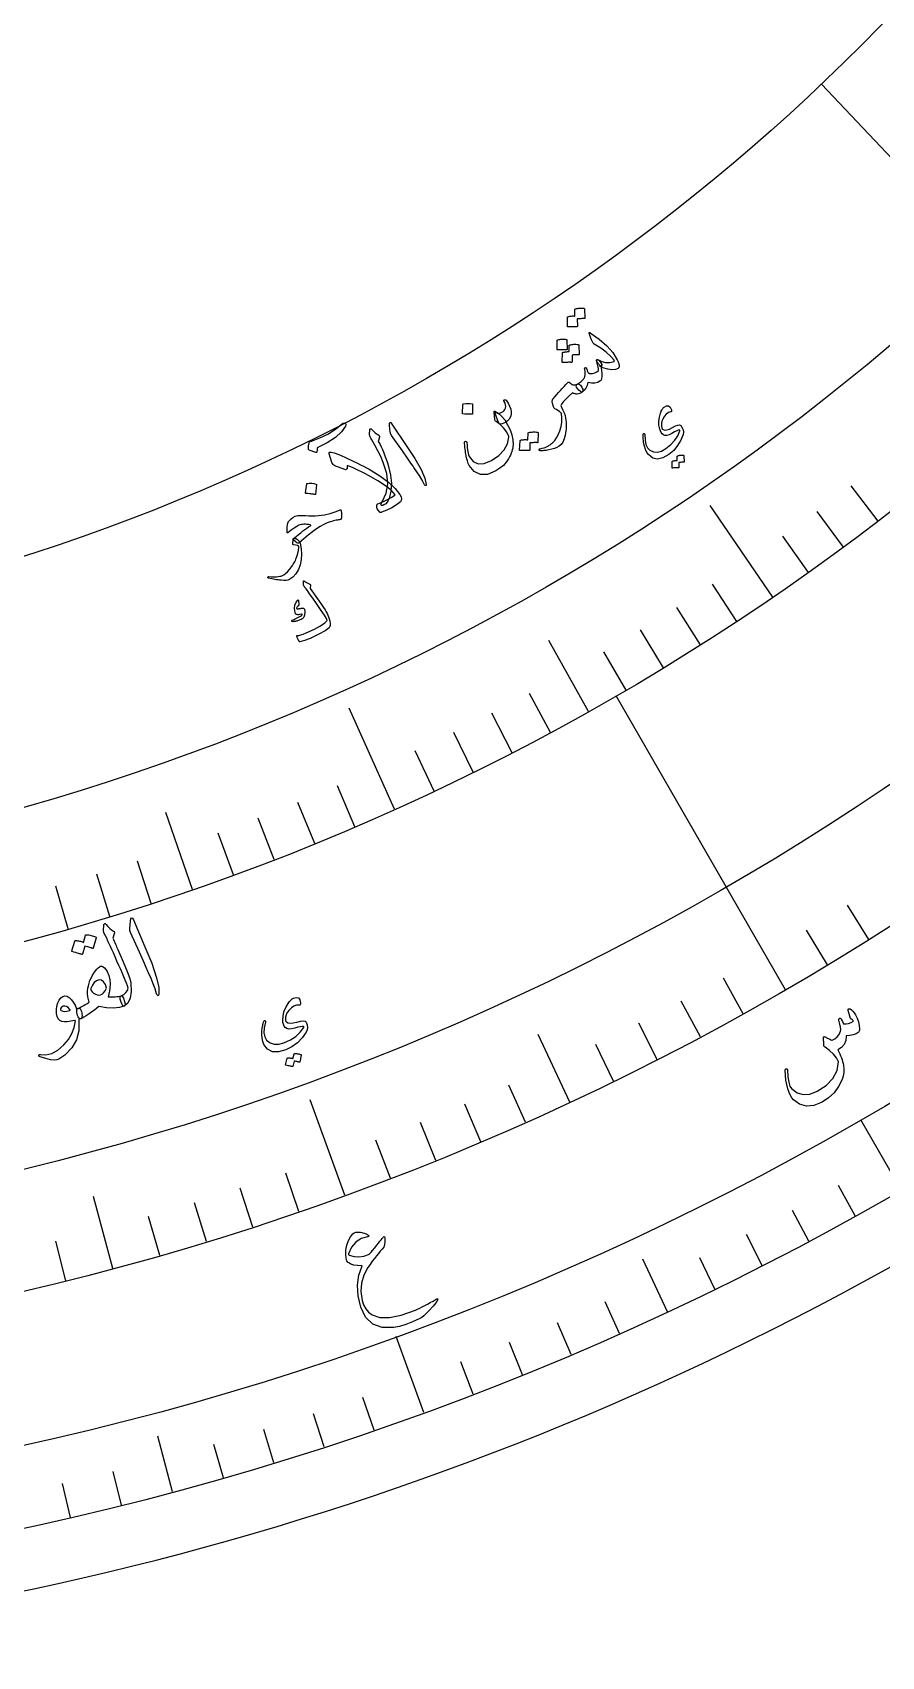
# Model space of a CAD drawing. Header units: millimetres. Extents: x -93 to 93, y -93 to 102.
# Drawn here: x 19.25 to 44.74, y -92.5 to -43.78 of the extents above; entities that cross this region are included whole.
import ezdxf

# ---------------------------------------------------------------- set-up
doc = ezdxf.new("R2010")
doc.units = ezdxf.units.MM
for name, color, linetype in [('CUT_OUTER', 1, 'Continuous'), ('ENGRAVE', 7, 'Continuous'), ('ENGRAVE_FINE', 8, 'Continuous'), ('TEXT', 5, 'Continuous')]:
    doc.layers.add(name, color=color, linetype=linetype)

msp = doc.modelspace()

# ---------------------------------------------------------------- linework, layer by layer
at = {"layer": 'CUT_OUTER'}
msp.add_arc((0.0002, -0.0002), 92.4998, 179.916824, 0.000097, dxfattribs=at)
at = {"layer": 'ENGRAVE'}
for points in [[(50.5664, -53.393), (42.9337, -45.3336)], [(41.4764, -60.7246), (39.5982, -57.9748)], [(35.9453, -64.1537), (34.7517, -62.0233)], [(41.8563, -72.4972), (36.7688, -63.6853)], [(30.1245, -67.0841), (28.7604, -64.0464)], [(24.0598, -69.4902), (23.2609, -67.1826)], [(35.3784, -75.8693), (34.4324, -73.8405)], [(28.6314, -78.664), (27.5873, -75.7956)], [(45.325, -78.5052), (44.1109, -76.4024)], [(21.6664, -80.8601), (21.087, -78.6978)], [(38.3103, -82.1568), (37.5774, -80.5849)], [(31.0041, -85.1831), (30.1737, -82.9014)], [(23.4619, -87.5612), (23.0131, -85.8859)]]:
    msp.add_lwpolyline(points, dxfattribs=at)
for radius in [90.65, 90.65, 88.2219, 83.7125, 83.7125, 80.1513, 73.5375, 73.5375, 69.6525, 62.4375, 62.4375]:
    msp.add_circle((0, 0), radius, dxfattribs=at)
at = {"layer": 'ENGRAVE_FINE'}
for points in [[(44.6378, -58.4399), (43.8293, -57.3814)], [(43.5979, -59.2198), (42.8082, -58.1472)], [(42.544, -59.9814), (41.7734, -58.895)], [(40.3955, -61.4489), (39.6638, -60.3359)], [(39.3016, -62.1542), (38.5897, -61.0284)], [(38.195, -62.8403), (37.5032, -61.7021)], [(37.0762, -63.5069), (36.4046, -62.3565)], [(34.8029, -64.7806), (34.1725, -63.6072)], [(33.6493, -65.3872), (33.0398, -64.2029)], [(32.4847, -65.9735), (31.8963, -64.7785)], [(31.3097, -66.5392), (30.7425, -65.334)], [(28.9295, -67.608), (28.4055, -66.3834)], [(27.7252, -68.1108), (27.223, -66.8771)], [(26.5119, -68.5922), (26.0317, -67.3497)], [(25.29, -69.052), (24.8319, -67.8013)], [(22.8219, -69.9065), (22.4085, -68.6403)], [(21.5765, -70.3009), (21.1857, -69.0275)], [(20.3241, -70.6731), (19.956, -69.393)], [(44.3609, -70.9922), (43.7138, -69.9568)], [(43.1151, -71.7556), (42.4863, -70.709)], [(40.5846, -73.2166), (39.9927, -72.1487)], [(39.3006, -73.9138), (38.7274, -72.8357)], [(38.0047, -74.5884), (37.4504, -73.5005)], [(36.6971, -75.2403), (36.1619, -74.1429)], [(34.0489, -76.4752), (33.5523, -75.3597)], [(32.7091, -77.0578), (32.232, -75.9338)], [(31.3593, -77.6169), (30.9019, -76.4848)], [(29.9999, -78.1524), (29.5623, -77.0124)], [(27.2541, -79.1517), (26.8566, -77.9972)], [(43.948, -79.2843), (43.4435, -78.3741)], [(24.4752, -80.0547), (24.1182, -78.887)], [(25.8686, -79.6153), (25.4913, -78.4541)], [(23.0743, -80.4696), (22.7377, -79.2959)], [(42.5576, -80.0392), (42.0691, -79.1204)], [(41.1542, -80.7697), (40.6818, -79.8425)], [(20.2519, -81.2259), (19.9565, -80.0411)], [(39.7383, -81.4757), (39.2822, -80.5404)], [(36.8707, -82.8129), (36.4474, -81.8622)], [(35.4198, -83.4438), (35.0132, -82.4859)], [(33.9581, -84.0492), (33.5683, -83.0844)], [(32.4861, -84.6291), (32.1131, -83.6576)], [(29.5128, -85.7113), (29.174, -84.7273)], [(28.0124, -86.2133), (27.6908, -85.2236)], [(26.5035, -86.689), (26.1992, -85.6939)], [(24.9865, -87.1384), (24.6997, -86.1381)], [(21.9302, -87.9573), (21.6785, -86.9476)], [(20.3918, -88.3266), (20.1577, -87.3127)]]:
    msp.add_lwpolyline(points, dxfattribs=at)
at = {"layer": 'TEXT'}
for points in [[(35.5349, -52.0903), (35.5358, -52.0849), (35.5389, -52.0799), (35.5442, -52.0754), (35.5515, -52.0713), (35.5829, -52.0639), (35.6141, -52.0579), (35.6452, -52.0535), (35.6762, -52.0505), (35.7074, -52.0491), (35.7389, -52.0493), (35.7709, -52.0511), (35.8033, -52.0545), (35.8109, -52.0571), (35.8165, -52.0616), (35.8201, -52.0679), (35.8218, -52.076), (35.8351, -52.3557), (35.8335, -52.3605), (35.8286, -52.3639), (35.8203, -52.3658), (35.8087, -52.3661), (35.7999, -52.3652), (35.7864, -52.3648), (35.7681, -52.365), (35.7452, -52.3659), (35.7173, -52.3672), (35.6842, -52.3691), (35.6458, -52.3714), (35.6023, -52.3742), (35.6094, -52.5927), (35.6081, -52.6004), (35.6032, -52.6054), (35.5945, -52.6077), (35.5822, -52.6073), (35.5715, -52.607), (35.5549, -52.6069), (35.5324, -52.6069), (35.5041, -52.6072), (35.4695, -52.6078), (35.4284, -52.609), (35.3808, -52.6109), (35.3267, -52.6133), (35.3201, -52.612), (35.3157, -52.6093), (35.3135, -52.6051), (35.3136, -52.5994), (35.3105, -52.3258), (35.3115, -52.3204), (35.3146, -52.3155), (35.3199, -52.311), (35.3273, -52.3069), (35.3533, -52.2996), (35.3794, -52.2939), (35.4057, -52.2897), (35.4321, -52.2871), (35.4585, -52.2858), (35.4848, -52.2858), (35.5111, -52.2871), (35.5373, -52.2895)], [(35.0032, -53.0206), (35.0042, -53.0152), (35.0074, -53.0103), (35.0128, -53.0058), (35.0203, -53.0018), (35.0519, -52.9947), (35.0834, -52.9892), (35.1148, -52.9851), (35.146, -52.9825), (35.1773, -52.9814), (35.209, -52.982), (35.2411, -52.9842), (35.2736, -52.988), (35.283, -52.9909), (35.2895, -52.9952), (35.2933, -53.0009), (35.2943, -53.008), (35.3025, -53.2885), (35.3003, -53.295), (35.2947, -53.2992), (35.2857, -53.301), (35.2732, -53.3003), (35.2625, -53.2999), (35.2458, -53.2997), (35.2232, -53.2995), (35.1948, -53.2996), (35.16, -53.3), (35.1187, -53.3009), (35.0709, -53.3024), (35.0165, -53.3045), (35.0088, -53.3039), (35.0036, -53.3017), (35.001, -53.2978), (35.001, -53.2921)], [(35.9935, -52.79), (36.2644, -52.9795), (36.4906, -53.1779), (36.6718, -53.3858), (36.8075, -53.6035), (36.8157, -53.6191), (36.8235, -53.6358), (36.8307, -53.6535), (36.8375, -53.6722), (36.8437, -53.6916), (36.8493, -53.7111), (36.8544, -53.7308), (36.8588, -53.7507), (36.863, -53.7877), (36.8594, -53.8187), (36.8478, -53.8437), (36.8283, -53.8628), (36.7498, -53.8954), (36.6478, -53.9024), (36.5222, -53.8835), (36.3732, -53.8387), (36.3521, -53.8307), (36.33, -53.8168), (36.3067, -53.7971), (36.2823, -53.7715), (36.2715, -53.7581), (36.261, -53.7448), (36.2507, -53.7315), (36.2407, -53.7183), (36.2312, -53.705), (36.2222, -53.6916), (36.2139, -53.678), (36.2061, -53.6642), (36.1943, -53.6391), (36.1889, -53.6191), (36.1898, -53.6043), (36.197, -53.5947), (36.2035, -53.5927), (36.2124, -53.5938), (36.2239, -53.5978), (36.2379, -53.6049), (36.3437, -53.6555), (36.4577, -53.6802), (36.58, -53.6788), (36.7103, -53.6512), (36.7167, -53.6458), (36.7185, -53.638), (36.7156, -53.6276), (36.7082, -53.6146), (36.6071, -53.4914), (36.474, -53.3696), (36.309, -53.2492), (36.1122, -53.1299), (36.1005, -53.1185), (36.0852, -53.0971), (36.0665, -53.0658), (36.0444, -53.0245), (36.0322, -53.0002), (36.0205, -52.9749), (36.0093, -52.9486), (35.9985, -52.9212), (35.9881, -52.8933), (35.978, -52.8655), (35.9681, -52.8378), (35.9585, -52.8101), (35.9566, -52.8031), (35.957, -52.7969), (35.9598, -52.7914), (35.965, -52.7867), (35.9706, -52.7843), (35.9773, -52.784), (35.9849, -52.7859), (35.9935, -52.79)], [(35.3607, -53.1746), (35.3617, -53.1692), (35.3649, -53.1643), (35.3703, -53.1597), (35.3778, -53.1557), (35.4096, -53.1484), (35.4412, -53.1427), (35.4726, -53.1384), (35.5039, -53.1356), (35.5354, -53.1344), (35.5672, -53.1348), (35.5994, -53.1368), (35.632, -53.1404), (35.6396, -53.143), (35.6452, -53.1475), (35.6488, -53.1539), (35.6503, -53.162), (35.6587, -53.4429), (35.657, -53.4478), (35.652, -53.4511), (35.6437, -53.4529), (35.6319, -53.4532), (35.6241, -53.4533), (35.6119, -53.4534), (35.5954, -53.4536), (35.5744, -53.4539), (35.5492, -53.4544), (35.5198, -53.4554), (35.4863, -53.4567), (35.4486, -53.4584), (35.4546, -53.6649), (35.4525, -53.6715), (35.4468, -53.6757), (35.4377, -53.6775), (35.4252, -53.6768), (35.4144, -53.6764), (35.3977, -53.6762), (35.375, -53.6761), (35.3464, -53.6762), (35.3115, -53.6767), (35.2701, -53.6777), (35.222, -53.6793), (35.1674, -53.6814), (35.1607, -53.6801), (35.1564, -53.6773), (35.1543, -53.6731), (35.1545, -53.6673), (35.1577, -53.3953), (35.1588, -53.3899), (35.162, -53.385), (35.1674, -53.3805), (35.175, -53.3764), (35.1975, -53.3714), (35.2201, -53.3668), (35.243, -53.3629), (35.2659, -53.3596), (35.289, -53.3571), (35.3122, -53.3558), (35.3354, -53.3555), (35.3587, -53.3565)], [(36.2153, -53.5937), (36.2528, -53.6156), (36.286, -53.648), (36.315, -53.6908), (36.3397, -53.7441), (36.3476, -53.7667), (36.3501, -53.7806), (36.3472, -53.7858), (36.339, -53.7824), (36.3265, -53.7748), (36.3187, -53.7734), (36.3156, -53.7783), (36.3172, -53.7895), (36.3361, -53.9126), (36.3457, -54.015), (36.346, -54.0967), (36.337, -54.1577), (36.3307, -54.1805), (36.3214, -54.2011), (36.3092, -54.2194), (36.294, -54.2355), (36.2184, -54.282), (36.1309, -54.3057), (36.0316, -54.3066), (35.9207, -54.2845), (35.8991, -54.3731), (35.8645, -54.4501), (35.817, -54.5154), (35.7564, -54.569), (35.7319, -54.5716), (35.6982, -54.5537), (35.6553, -54.5151), (35.6031, -54.4558), (35.5782, -54.4167), (35.5697, -54.3832), (35.5776, -54.3553), (35.6018, -54.3331), (35.6364, -54.3131), (35.6682, -54.2929), (35.6971, -54.2723), (35.7233, -54.2514), (35.7467, -54.2305), (35.7671, -54.2099), (35.7846, -54.1895), (35.7993, -54.1694), (35.8283, -54.1071), (35.843, -54.039), (35.8436, -53.9653), (35.8299, -53.886), (35.8256, -53.8639), (35.8274, -53.8482), (35.8352, -53.8387), (35.8491, -53.8356), (35.8655, -53.8376), (35.8782, -53.8454), (35.8873, -53.8589), (35.8926, -53.8782), (35.9069, -53.9322), (35.9246, -53.9716), (35.9459, -53.9965), (35.9707, -54.0068), (36.0621, -54.0071), (36.1376, -53.9933), (36.1972, -53.9656), (36.2409, -53.924), (36.2424, -53.92), (36.2435, -53.9138), (36.2441, -53.9056), (36.2443, -53.8953), (36.241, -53.8723), (36.23, -53.8191), (36.2114, -53.7355), (36.185, -53.6217), (36.1844, -53.6167), (36.1854, -53.6111), (36.1878, -53.6049), (36.1918, -53.5982), (36.1965, -53.5943), (36.202, -53.5923), (36.2083, -53.5921), (36.2153, -53.5937)], [(35.7617, -54.5655), (35.719, -54.5909), (35.6783, -54.6098), (35.6395, -54.6222), (35.6026, -54.6283), (35.5851, -54.6294), (35.5675, -54.6287), (35.55, -54.6261), (35.5324, -54.6217), (35.5146, -54.6159), (35.4966, -54.6094), (35.4784, -54.6021), (35.4598, -54.5941), (35.3599, -54.6822), (35.2717, -54.768), (35.1951, -54.8517), (35.1301, -54.9333), (35.1189, -54.9542), (35.1149, -54.9756), (35.1183, -54.9974), (35.129, -55.0196), (35.1763, -55.1085), (35.2135, -55.1933), (35.2404, -55.2739), (35.2571, -55.3503), (35.2654, -55.4131), (35.2708, -55.4762), (35.2733, -55.5398), (35.273, -55.6038), (35.2696, -55.6681), (35.2632, -55.7324), (35.2537, -55.7968), (35.2411, -55.8613), (35.2098, -55.9765), (35.1691, -56.0703), (35.119, -56.1426), (35.0597, -56.1933), (34.9947, -56.2289), (34.9223, -56.2594), (34.8424, -56.2848), (34.7551, -56.3048), (34.711, -56.3122), (34.6701, -56.3181), (34.6327, -56.3227), (34.5987, -56.3258), (34.5679, -56.3277), (34.5405, -56.3289), (34.5162, -56.3291), (34.4952, -56.3286), (34.4811, -56.3258), (34.4703, -56.32), (34.4628, -56.3112), (34.4587, -56.2995), (34.4589, -56.2877), (34.4645, -56.2785), (34.4756, -56.272), (34.492, -56.2681), (34.5569, -56.2542), (34.6136, -56.2385), (34.6621, -56.2207), (34.7024, -56.2012), (34.7227, -56.19), (34.7438, -56.1775), (34.7656, -56.1635), (34.7882, -56.1481), (34.8115, -56.1313), (34.8357, -56.1131), (34.8606, -56.0935), (34.8862, -56.0725), (34.9354, -56.0197), (34.984, -55.9451), (35.0319, -55.8485), (35.0791, -55.7301), (35.1175, -55.6008), (35.1392, -55.4716), (35.1442, -55.3427), (35.1327, -55.2141), (35.1322, -55.2088), (35.1304, -55.2044), (35.1272, -55.2009), (35.1226, -55.1982), (35.0748, -55.1562), (35.027, -55.1216), (34.9793, -55.0944), (34.9316, -55.0746), (34.9099, -55.0559), (34.89, -55.0119), (34.8718, -54.9428), (34.8553, -54.8484), (34.8552, -54.8281), (34.8591, -54.8089), (34.867, -54.7909), (34.8788, -54.774), (34.9346, -54.7076), (34.99, -54.6427), (35.0448, -54.5794), (35.0992, -54.5176), (35.1536, -54.4574), (35.2084, -54.3986), (35.2636, -54.3414), (35.3193, -54.2856), (35.3337, -54.2739), (35.3478, -54.2689), (35.3616, -54.2707), (35.3751, -54.2792), (35.3983, -54.3033), (35.4225, -54.3231), (35.4475, -54.3385), (35.4736, -54.3496), (35.5011, -54.3541), (35.5326, -54.3522), (35.5679, -54.3441), (35.6071, -54.3297), (35.6285, -54.3257), (35.6507, -54.3301), (35.6737, -54.3429), (35.6975, -54.364), (35.72, -54.3905), (35.7393, -54.4191), (35.7552, -54.4498), (35.7679, -54.4827), (35.7751, -54.5124), (35.7764, -54.5361), (35.772, -54.5538), (35.7617, -54.5655)], [(32.1755, -54.9389), (32.1769, -54.9335), (32.1803, -54.9288), (32.1859, -54.9246), (32.1936, -54.921), (32.2579, -54.9119), (32.3219, -54.9093), (32.3857, -54.913), (32.4493, -54.9232), (32.4567, -54.9261), (32.4617, -54.9305), (32.4644, -54.9361), (32.4648, -54.9432), (32.4602, -55.2223), (32.4584, -55.2299), (32.4531, -55.2346), (32.4442, -55.2364), (32.4319, -55.2353), (32.4212, -55.2343), (32.4045, -55.2332), (32.382, -55.2319), (32.3535, -55.2304), (32.3187, -55.229), (32.2774, -55.2278), (32.2294, -55.2267), (32.1749, -55.2259), (32.1672, -55.2249), (32.1622, -55.2224), (32.1598, -55.2184), (32.1601, -55.2127)], [(33.4155, -54.8037), (33.4297, -54.7978), (33.443, -54.7979), (33.4554, -54.8041), (33.467, -54.8163), (33.5294, -54.9062), (33.5762, -54.9938), (33.6073, -55.0789), (33.6228, -55.1617), (33.6208, -55.2404), (33.5995, -55.3134), (33.5591, -55.3805), (33.4994, -55.4418), (33.4533, -55.4776), (33.4055, -55.5048), (33.3562, -55.5233), (33.3053, -55.533), (33.284, -55.5303), (33.2647, -55.5172), (33.2475, -55.4937), (33.2322, -55.46), (33.15, -55.2316), (33.1439, -55.2143), (33.1412, -55.2003), (33.142, -55.1898), (33.1461, -55.1828), (33.1532, -55.179), (33.1626, -55.1784), (33.1744, -55.1809), (33.1885, -55.1866), (33.2224, -55.1972), (33.2588, -55.1991), (33.2977, -55.1921), (33.339, -55.1763), (33.378, -55.1532), (33.4098, -55.1243), (33.4344, -55.0897), (33.4519, -55.0493), (33.4601, -55.003), (33.4559, -54.9552), (33.4392, -54.9057), (33.4101, -54.8547), (33.4025, -54.8384), (33.4009, -54.8245), (33.4052, -54.8129), (33.4155, -54.8037)], [(38.4083, -55.1657), (38.3401, -55.1857), (38.2778, -55.2278), (38.2213, -55.2921), (38.1706, -55.3786), (38.1461, -55.4447), (38.1338, -55.5117), (38.1339, -55.5798), (38.1462, -55.6489), (38.1511, -55.661), (38.1584, -55.6722), (38.1682, -55.6823), (38.1804, -55.6913), (38.233, -55.7093), (38.2981, -55.7055), (38.3754, -55.6799), (38.465, -55.6323), (38.5529, -55.5843), (38.6232, -55.5588), (38.6761, -55.5559), (38.7115, -55.5756), (38.7567, -55.637), (38.7831, -55.7014), (38.7907, -55.7686), (38.7794, -55.8388), (38.7109, -56.0154), (38.6174, -56.1748), (38.4992, -56.3168), (38.3562, -56.4412), (38.1782, -56.5448), (38.0166, -56.58), (37.8718, -56.5469), (37.744, -56.4459), (37.6943, -56.3767), (37.6532, -56.293), (37.6206, -56.1948), (37.5964, -56.0822), (37.5921, -56.0492), (37.5888, -56.0169), (37.5863, -55.9852), (37.5847, -55.9542), (37.5841, -55.9236), (37.5844, -55.8933), (37.5857, -55.8634), (37.588, -55.8337), (37.5908, -55.8202), (37.5959, -55.812), (37.6034, -55.8091), (37.6133, -55.8116), (37.6217, -55.8173), (37.6277, -55.8246), (37.6313, -55.8334), (37.6326, -55.8439), (37.6386, -56.0067), (37.6658, -56.1387), (37.7145, -56.24), (37.7848, -56.3104), (37.8934, -56.3614), (38.0093, -56.3709), (38.1322, -56.3389), (38.2621, -56.2652), (38.4112, -56.1454), (38.5309, -56.0163), (38.621, -55.8782), (38.6816, -55.7312), (38.6841, -55.7206), (38.6824, -55.7129), (38.6766, -55.708), (38.6667, -55.706), (38.6358, -55.7109), (38.589, -55.7294), (38.5263, -55.7613), (38.4478, -55.8066), (38.3657, -55.8495), (38.2958, -55.8717), (38.2384, -55.8734), (38.1933, -55.8546), (38.1559, -55.8218), (38.1246, -55.782), (38.0993, -55.7353), (38.08, -55.6816), (38.0572, -55.5657), (38.0539, -55.4469), (38.0701, -55.3251), (38.1057, -55.2002), (38.1164, -55.1689), (38.128, -55.1403), (38.1405, -55.1142), (38.1537, -55.0908), (38.1676, -55.0698), (38.182, -55.0514), (38.1969, -55.0356), (38.2123, -55.0222), (38.2815, -54.9831), (38.3412, -54.984), (38.3915, -55.0248), (38.4324, -55.1057), (38.4383, -55.131), (38.4363, -55.1494), (38.4262, -55.161), (38.4083, -55.1657)], [(28.5626, -55.5128), (28.5836, -55.4991), (28.604, -55.4941), (28.6238, -55.4978), (28.643, -55.5101), (28.6578, -55.5278), (28.6647, -55.5474), (28.6637, -55.5689), (28.6546, -55.5923), (28.5297, -55.7627), (28.3453, -55.9289), (28.1014, -56.0902), (27.7979, -56.2458), (27.7981, -56.2772), (27.7969, -56.3057), (27.7944, -56.3314), (27.7904, -56.3543), (27.7854, -56.3708), (27.7782, -56.3813), (27.769, -56.3858), (27.7577, -56.3844), (27.5631, -56.3124), (27.5424, -56.2929), (27.5348, -56.2495), (27.5405, -56.1822), (27.5592, -56.091), (27.568, -56.0736), (27.5822, -56.0588), (27.6019, -56.0465), (27.627, -56.0367), (27.882, -55.9451), (28.1231, -55.8271), (28.3501, -55.6829), (28.5626, -55.5128)], [(29.9734, -55.5733), (29.9716, -55.5084), (29.9826, -55.4793), (30.0065, -55.486), (30.0431, -55.5285), (30.471, -56.1697), (30.7332, -56.5635), (30.9213, -56.8896), (31.0349, -57.1484), (31.0735, -57.3399), (31.0716, -57.3583), (31.0673, -57.37), (31.0607, -57.3749), (31.0519, -57.373), (31.0426, -57.3676), (31.0335, -57.3589), (31.0244, -57.3471), (31.0154, -57.3322), (30.9508, -57.2128), (30.8768, -57.0892), (30.7934, -56.9614), (30.7006, -56.8292), (30.6771, -56.7943), (30.6125, -56.7006), (30.5069, -56.548), (30.3604, -56.3364), (30.0318, -55.8692), (30.0162, -55.8434), (30.0043, -55.8182), (29.9963, -55.7936), (29.9922, -55.7696)], [(33.5163, -55.5487), (33.5879, -55.704), (33.6386, -55.8554), (33.6684, -56.003), (33.677, -56.1467), (33.6738, -56.1971), (33.667, -56.2481), (33.6566, -56.2997), (33.6424, -56.3518), (33.6245, -56.4046), (33.6025, -56.4581), (33.5766, -56.5124), (33.5466, -56.5674), (33.4748, -56.6734), (33.3874, -56.7697), (33.2844, -56.8563), (33.1658, -56.933), (32.915, -57.0377), (32.6971, -57.0446), (32.5127, -56.9542), (32.3619, -56.7671), (32.3349, -56.7092), (32.3095, -56.6337), (32.2859, -56.5406), (32.2639, -56.4298), (32.2554, -56.3799), (32.2479, -56.332), (32.2414, -56.2859), (32.236, -56.2418), (32.2316, -56.1993), (32.228, -56.1583), (32.2252, -56.1189), (32.2234, -56.081), (32.224, -56.0712), (32.2272, -56.0626), (32.2329, -56.0552), (32.2412, -56.0491), (32.2481, -56.0463), (32.2553, -56.0455), (32.2629, -56.0468), (32.2707, -56.0502), (32.2773, -56.0546), (32.2826, -56.0614), (32.2867, -56.0708), (32.2895, -56.0828), (32.2972, -56.1616), (32.3053, -56.2331), (32.3137, -56.2975), (32.3225, -56.3547), (32.3321, -56.4046), (32.3429, -56.4473), (32.355, -56.4827), (32.3684, -56.5108), (32.4845, -56.6534), (32.633, -56.7192), (32.8139, -56.7077), (33.0268, -56.6187), (33.2482, -56.4701), (33.4095, -56.3036), (33.5106, -56.1197), (33.5514, -55.9188), (33.5516, -55.9103), (33.5504, -55.9003), (33.5479, -55.8888), (33.544, -55.8758), (33.4824, -55.7583), (33.3992, -55.6484), (33.2945, -55.5459), (33.1683, -55.4507), (33.1539, -55.4407), (33.1427, -55.4277), (33.1348, -55.4119), (33.1302, -55.3932), (33.1076, -55.173), (33.1068, -55.1562), (33.1103, -55.1458), (33.1182, -55.142), (33.1305, -55.1446), (33.2354, -55.2022), (33.3347, -55.2887), (33.4284, -55.4042), (33.5163, -55.5487)], [(29.9587, -57.7644), (29.9338, -57.8238), (29.8997, -57.8751), (29.8565, -57.9184), (29.8042, -57.9535), (29.7714, -57.9681), (29.7458, -57.9746), (29.7277, -57.9729), (29.7169, -57.9631), (29.713, -57.9452), (29.7173, -57.9224), (29.7296, -57.8945), (29.7499, -57.8616), (29.8739, -57.606), (29.9209, -57.324), (29.8911, -57.0158), (29.7851, -56.6816), (29.7084, -56.5045), (29.6246, -56.3315), (29.5339, -56.1626), (29.4362, -55.9978), (29.4078, -55.9501), (29.3879, -55.9108), (29.3762, -55.88), (29.3729, -55.8577), (29.3738, -55.8253), (29.3744, -55.7966), (29.3749, -55.7716), (29.375, -55.7503), (29.3752, -55.7325), (29.3754, -55.7182), (29.3757, -55.7074), (29.3762, -55.7001), (29.3792, -55.6894), (29.3835, -55.6812), (29.389, -55.6754), (29.3959, -55.672), (29.406, -55.6708), (29.4147, -55.6718), (29.4219, -55.6748), (29.4277, -55.68), (29.4867, -55.7425), (29.5382, -55.7908), (29.5822, -55.8249), (29.6187, -55.8447), (29.6457, -55.8584), (29.6624, -55.8765), (29.669, -55.8992), (29.6655, -55.9263), (29.632, -56.0469), (29.6751, -56.1252), (29.7168, -56.208), (29.7572, -56.2953), (29.7962, -56.3871), (29.8341, -56.4835), (29.8711, -56.5845), (29.9073, -56.6902), (29.9425, -56.8006), (30.0044, -57.0586), (30.0278, -57.3052), (30.0126, -57.5405), (29.9587, -57.7644)], [(34.1344, -55.8001), (34.1357, -55.7947), (34.1392, -55.7898), (34.1449, -55.7854), (34.1528, -55.7815), (34.1854, -55.775), (34.2178, -55.7701), (34.25, -55.7666), (34.282, -55.7647), (34.314, -55.7643), (34.3463, -55.7656), (34.3789, -55.7685), (34.4119, -55.773), (34.4195, -55.7759), (34.425, -55.7806), (34.4283, -55.787), (34.4294, -55.7953), (34.4241, -56.0782), (34.4222, -56.083), (34.4169, -56.0863), (34.4083, -56.0879), (34.3964, -56.0878), (34.3874, -56.0865), (34.3736, -56.0857), (34.3549, -56.0853), (34.3314, -56.0854), (34.3027, -56.0859), (34.2686, -56.0866), (34.2291, -56.0876), (34.1843, -56.089), (34.1769, -56.3099), (34.175, -56.3176), (34.1696, -56.3225), (34.1606, -56.3245), (34.1479, -56.3237), (34.137, -56.323), (34.12, -56.3223), (34.097, -56.3216), (34.0679, -56.3209), (34.0324, -56.3204), (33.9902, -56.3203), (33.9413, -56.3205), (33.8856, -56.3211), (33.8789, -56.3196), (33.8746, -56.3167), (33.8727, -56.3124), (33.8732, -56.3066), (33.8884, -56.0304), (33.8898, -56.0249), (33.8933, -56.0201), (33.899, -56.0157), (33.9069, -56.0118), (33.9341, -56.0054), (33.9612, -56.0005), (33.9884, -55.9971), (34.0157, -55.9954), (34.0429, -55.995), (34.0699, -55.9959), (34.0967, -55.998), (34.1234, -56.0013)], [(29.6194, -57.918), (29.7201, -57.877), (29.8104, -57.8379), (29.8901, -57.8008), (29.9594, -57.7657), (30.0185, -57.7328), (30.0675, -57.702), (30.1067, -57.6735), (30.1359, -57.6473), (30.0227, -57.516), (29.8521, -57.3767), (29.6244, -57.2287), (29.3402, -57.0717), (29.2321, -57.0158), (29.132, -56.965), (29.0401, -56.9195), (28.9562, -56.8793), (28.8804, -56.8446), (28.8129, -56.8155), (28.7535, -56.7922), (28.7022, -56.7745), (28.6976, -56.8681), (28.6845, -56.8857), (28.6681, -56.8953), (28.6486, -56.8968), (28.6258, -56.8902), (28.332, -56.7782), (28.3021, -56.7622), (28.2776, -56.7414), (28.2583, -56.7158), (28.2444, -56.6853), (28.1612, -56.4222), (28.1562, -56.4033), (28.1554, -56.3884), (28.1587, -56.3775), (28.1662, -56.3707), (28.2158, -56.3684), (28.3089, -56.393), (28.4455, -56.4441), (28.626, -56.5217), (28.7266, -56.5667), (28.8247, -56.6118), (28.9203, -56.657), (29.0133, -56.7024), (29.1038, -56.7479), (29.1916, -56.7936), (29.2769, -56.8395), (29.3596, -56.8855), (29.6809, -57.0819), (29.9424, -57.2721), (30.1435, -57.457), (30.2836, -57.6371), (30.3182, -57.7077), (30.332, -57.7683), (30.325, -57.8191), (30.2971, -57.86), (30.177, -57.9559), (30.0428, -58.0401), (29.8945, -58.1127), (29.7322, -58.1734), (29.717, -58.1784), (29.7036, -58.1801), (29.6922, -58.1787), (29.6828, -58.1741), (29.6352, -58.1256), (29.6044, -58.0742), (29.5903, -58.0201), (29.5929, -57.9632), (29.5971, -57.9445), (29.6029, -57.9308), (29.6103, -57.9219), (29.6194, -57.918)], [(38.6084, -56.4918), (38.6091, -56.4881), (38.6113, -56.4847), (38.6149, -56.4816), (38.6201, -56.4788), (38.6416, -56.4733), (38.6631, -56.4689), (38.6844, -56.4655), (38.7057, -56.4632), (38.727, -56.4618), (38.7487, -56.4616), (38.7705, -56.4624), (38.7927, -56.4643), (38.7978, -56.466), (38.8016, -56.4689), (38.804, -56.4731), (38.8051, -56.4786), (38.8107, -56.6672), (38.8096, -56.6705), (38.8062, -56.6728), (38.8005, -56.6742), (38.7926, -56.6745), (38.7866, -56.674), (38.7773, -56.6739), (38.7649, -56.6743), (38.7492, -56.6751), (38.7301, -56.6764), (38.7074, -56.6781), (38.6811, -56.6801), (38.6513, -56.6825), (38.6538, -56.8299), (38.6529, -56.8351), (38.6494, -56.8386), (38.6435, -56.8402), (38.6351, -56.8401), (38.6278, -56.8401), (38.6164, -56.8402), (38.6011, -56.8405), (38.5817, -56.8411), (38.558, -56.842), (38.5299, -56.8434), (38.4973, -56.8453), (38.4602, -56.8477), (38.4557, -56.8469), (38.4528, -56.8451), (38.4513, -56.8423), (38.4514, -56.8385), (38.452, -56.6539), (38.4528, -56.6502), (38.455, -56.6469), (38.4586, -56.6437), (38.4637, -56.6409), (38.4816, -56.6356), (38.4996, -56.6314), (38.5176, -56.6282), (38.5357, -56.6261), (38.5538, -56.6249), (38.5719, -56.6245), (38.5898, -56.625), (38.6078, -56.6263)], [(27.4886, -57.3233), (27.4903, -57.3181), (27.4942, -57.3137), (27.5001, -57.31), (27.5081, -57.307), (27.5727, -57.3033), (27.6367, -57.306), (27.6999, -57.315), (27.7624, -57.3305), (27.7695, -57.334), (27.7741, -57.3387), (27.7764, -57.3446), (27.7761, -57.3517), (27.7487, -57.6293), (27.7463, -57.6368), (27.7406, -57.6411), (27.7317, -57.6421), (27.7195, -57.6399), (27.7089, -57.6381), (27.6924, -57.6356), (27.6701, -57.6324), (27.6418, -57.6286), (27.6073, -57.6243), (27.5663, -57.6196), (27.5187, -57.6146), (27.4645, -57.6092), (27.4569, -57.6076), (27.452, -57.6047), (27.45, -57.6005), (27.4508, -57.5949)], [(28.5189, -58.1224), (28.5243, -58.1526), (28.5285, -58.1831), (28.5315, -58.2137), (28.5333, -58.2444), (28.5335, -58.2753), (28.532, -58.3061), (28.5286, -58.337), (28.5236, -58.3678), (28.5206, -58.3777), (28.5146, -58.3852), (28.5056, -58.3903), (28.4937, -58.3928), (28.4674, -58.3967), (28.4377, -58.4018), (28.4047, -58.4081), (28.3683, -58.4155), (28.3287, -58.4245), (28.2861, -58.4354), (28.2405, -58.4481), (28.1919, -58.4626), (28.0983, -58.4955), (27.9983, -58.5417), (27.8918, -58.6012), (27.7787, -58.674), (27.6586, -58.7599), (27.5313, -58.8588), (27.3965, -58.9706), (27.2542, -59.0954), (27.2398, -59.1036), (27.2185, -59.1007), (27.1903, -59.0867), (27.1554, -59.0616), (27.1235, -59.0346), (27.1004, -59.0136), (27.0861, -58.9984), (27.0805, -58.9891), (27.0808, -58.9812), (27.0824, -58.9744), (27.0854, -58.9687), (27.0898, -58.9641), (27.1654, -58.9012), (27.2374, -58.8422), (27.3056, -58.7871), (27.3703, -58.736), (27.4315, -58.6892), (27.4894, -58.647), (27.5441, -58.6096), (27.5955, -58.5768), (27.6054, -58.5691), (27.6078, -58.5624), (27.6029, -58.5565), (27.5905, -58.5515), (27.5401, -58.5426), (27.4922, -58.5367), (27.4468, -58.5337), (27.4038, -58.5336), (27.3632, -58.5365), (27.3246, -58.5425), (27.2882, -58.5516), (27.2538, -58.5638), (27.1843, -58.5981), (27.1061, -58.647), (27.019, -58.7107), (26.9231, -58.789), (26.92, -58.793), (26.9166, -58.7954), (26.9129, -58.7962), (26.9089, -58.7955), (26.9052, -58.7935), (26.9024, -58.7907), (26.9005, -58.787), (26.8995, -58.7825), (26.896, -58.6894), (26.8983, -58.6108), (26.9063, -58.5468), (26.92, -58.4974), (26.9424, -58.4564), (26.9749, -58.4152), (27.0174, -58.3735), (27.07, -58.3314), (27.1372, -58.2961), (27.2233, -58.2747), (27.3284, -58.2672), (27.4527, -58.2735), (27.5449, -58.2805), (27.6402, -58.2828), (27.7386, -58.2805), (27.8401, -58.2735), (28.0223, -58.2485), (28.1888, -58.2127), (28.3394, -58.1663), (28.4741, -58.1094), (28.4917, -58.103), (28.505, -58.103), (28.5141, -58.1095), (28.5189, -58.1224)], [(27.0821, -58.9849), (27.0867, -58.9696), (27.0966, -58.9601), (27.1118, -58.9564), (27.1322, -58.9584), (27.1581, -58.9653), (27.1826, -58.9758), (27.2058, -58.9899), (27.2276, -59.0076), (27.2466, -59.0271), (27.2625, -59.0493), (27.2753, -59.0742), (27.285, -59.1019), (27.3202, -59.2714), (27.3328, -59.4361), (27.3229, -59.596), (27.2902, -59.7511), (27.2361, -59.8939), (27.1616, -60.0169), (27.0669, -60.12), (26.9521, -60.2032), (26.9186, -60.2149), (26.8681, -60.2209), (26.8007, -60.2212), (26.7163, -60.2156), (26.6707, -60.2112), (26.6247, -60.2057), (26.5782, -60.199), (26.5312, -60.1913), (26.4839, -60.1828), (26.4365, -60.1739), (26.389, -60.1646), (26.3413, -60.1549), (26.3316, -60.1517), (26.3251, -60.1458), (26.3218, -60.1372), (26.3216, -60.1259), (26.3245, -60.1151), (26.3301, -60.1077), (26.3386, -60.1037), (26.3499, -60.1033), (26.4143, -60.1073), (26.4746, -60.1092), (26.5307, -60.1091), (26.5827, -60.1069), (26.631, -60.1025), (26.6758, -60.0957), (26.7171, -60.0865), (26.755, -60.075), (26.7994, -60.0507), (26.8496, -60.0113), (26.9057, -59.9568), (26.9675, -59.8871), (26.9995, -59.8483), (27.0295, -59.8098), (27.0573, -59.7715), (27.0831, -59.7335), (27.1066, -59.6956), (27.128, -59.6576), (27.1471, -59.6196), (27.1639, -59.5814), (27.1937, -59.5011), (27.2173, -59.4141), (27.2346, -59.3204), (27.2457, -59.2201), (27.2374, -59.1931), (27.2089, -59.1723), (27.1604, -59.1578), (27.0917, -59.1494), (27.0826, -59.148), (27.0764, -59.1444), (27.0731, -59.1386), (27.0727, -59.1306)], [(27.4191, -60.2412), (27.4388, -60.2568), (27.4586, -60.2711), (27.4783, -60.2841), (27.4981, -60.2958), (27.5179, -60.3062), (27.5379, -60.3152), (27.5582, -60.3228), (27.5787, -60.329), (27.5876, -60.3337), (27.5933, -60.3413), (27.5959, -60.3518), (27.5952, -60.3651), (27.5876, -60.4375), (27.5871, -60.4452), (27.5871, -60.4515), (27.5877, -60.4564), (27.5887, -60.4599), (27.6899, -60.5999), (27.7805, -60.7268), (27.8603, -60.8407), (27.9294, -60.9415), (27.9877, -61.0292), (28.0347, -61.1037), (28.0707, -61.1652), (28.0954, -61.2135), (28.1381, -61.3065), (28.15, -61.3368), (28.1605, -61.3678), (28.1696, -61.3996), (28.1773, -61.4321), (28.1836, -61.4655), (28.1882, -61.4998), (28.1912, -61.535), (28.1926, -61.571), (28.1557, -61.6423), (28.0428, -61.7306), (27.8536, -61.8355), (27.5881, -61.9563), (27.5035, -61.9905), (27.4244, -62.0198), (27.3506, -62.0444), (27.2821, -62.0643), (27.2751, -62.0643), (27.2693, -62.0625), (27.2646, -62.0587), (27.2611, -62.053), (27.2465, -62.0245), (27.2334, -61.9984), (27.2219, -61.9748), (27.2118, -61.9537), (27.2032, -61.9349), (27.1958, -61.918), (27.1898, -61.9031), (27.185, -61.8902), (27.1828, -61.8828), (27.1836, -61.8777), (27.1874, -61.8751), (27.1943, -61.8747), (27.245, -61.8685), (27.3071, -61.853), (27.3805, -61.8281), (27.4653, -61.7938), (27.7144, -61.6823), (27.9037, -61.5827), (28.0333, -61.4956), (28.1033, -61.4213), (28.0767, -61.3635), (28.0169, -61.2638), (27.924, -61.1222), (27.798, -60.9384), (27.6704, -60.7551), (27.5735, -60.6166), (27.5071, -60.5231), (27.471, -60.4745), (27.4607, -60.4614), (27.451, -60.4492), (27.4421, -60.4378), (27.4337, -60.4272), (27.4261, -60.4176), (27.4193, -60.4091), (27.4132, -60.4017), (27.408, -60.3953), (27.3975, -60.381), (27.3902, -60.3661), (27.386, -60.3507), (27.385, -60.3347), (27.3876, -60.2463), (27.3883, -60.2401), (27.39, -60.2355), (27.3927, -60.2324), (27.3963, -60.2308), (27.4019, -60.2313), (27.4076, -60.2332), (27.4133, -60.2365), (27.4191, -60.2412)], [(27.221, -60.8072), (27.2247, -60.8061), (27.2284, -60.8062), (27.2321, -60.8074), (27.2357, -60.8098), (27.2377, -60.8125), (27.2394, -60.8156), (27.2407, -60.8191), (27.2417, -60.8231), (27.2473, -60.9419), (27.247, -60.9543), (27.2455, -60.9645), (27.2426, -60.9723), (27.2384, -60.9779), (27.2178, -60.9953), (27.2015, -61.0132), (27.1898, -61.0317), (27.1826, -61.0508), (27.1831, -61.0589), (27.1899, -61.0647), (27.2031, -61.0683), (27.2227, -61.0696), (27.2349, -61.0685), (27.2474, -61.0671), (27.2601, -61.0653), (27.2731, -61.0631), (27.2864, -61.0604), (27.3003, -61.0572), (27.3146, -61.0535), (27.3294, -61.0493), (27.3864, -61.048), (27.4203, -61.0824), (27.4311, -61.1527), (27.4186, -61.2588), (27.4091, -61.293), (27.3976, -61.3214), (27.3841, -61.3442), (27.3687, -61.3612), (27.3495, -61.3751), (27.321, -61.3899), (27.2833, -61.4056), (27.2364, -61.4223), (27.2122, -61.4303), (27.1889, -61.4371), (27.1664, -61.4426), (27.1448, -61.4469), (27.1243, -61.4502), (27.1049, -61.4531), (27.0868, -61.4554), (27.0698, -61.4571), (27.0584, -61.456), (27.0492, -61.4531), (27.0424, -61.4482), (27.0379, -61.4415), (27.0358, -61.4335), (27.037, -61.4265), (27.0415, -61.4207), (27.0494, -61.4159), (27.0751, -61.4025), (27.1045, -61.3876), (27.1375, -61.3715), (27.1742, -61.3539), (27.2427, -61.3211), (27.2949, -61.2929), (27.331, -61.2692), (27.351, -61.2502), (27.353, -61.2465), (27.3534, -61.2428), (27.352, -61.239), (27.3488, -61.2351), (27.3459, -61.2331), (27.3417, -61.232), (27.3362, -61.2318), (27.3294, -61.2324), (27.2684, -61.2435), (27.2424, -61.2471), (27.2189, -61.2473), (27.1979, -61.244), (27.1794, -61.2374), (27.1619, -61.2277), (27.1487, -61.2156), (27.1398, -61.201), (27.1352, -61.1839), (27.1219, -61.0607), (27.1317, -60.9569), (27.1648, -60.8724), (27.221, -60.8072)], [(21.3859, -70.7269), (21.3915, -70.6647), (21.3956, -70.6154), (21.3982, -70.5791), (21.3993, -70.5559), (21.401, -70.5407), (21.4056, -70.5289), (21.413, -70.5204), (21.4232, -70.5152), (21.436, -70.5136), (21.4481, -70.5169), (21.4594, -70.5251), (21.4699, -70.5381), (21.5197, -70.6025), (21.5727, -70.6581), (21.6289, -70.7047), (21.6884, -70.7424), (21.7057, -70.755), (21.7148, -70.7724), (21.716, -70.7945), (21.709, -70.8215), (21.6679, -70.9492), (21.6873, -70.9948), (21.7065, -71.0395), (21.7254, -71.0834), (21.744, -71.1264), (21.7624, -71.1686), (21.7805, -71.21), (21.7984, -71.2504), (21.816, -71.2901), (21.9791, -71.657), (22.099, -71.9461), (22.1754, -72.1576), (22.2079, -72.2915), (22.2169, -72.5499), (22.1867, -72.752), (22.1175, -72.8976), (22.0093, -72.9867), (22.0059, -72.9877), (22.0024, -72.9887), (21.999, -72.9898), (21.9956, -72.9908), (21.9695, -72.9778), (21.9432, -72.938), (21.9168, -72.8713), (21.8903, -72.7777), (21.8832, -72.7423), (21.8853, -72.7144), (21.8965, -72.6938), (21.917, -72.6807), (21.9985, -72.6373), (22.0611, -72.5842), (22.1048, -72.5215), (22.1297, -72.4492), (22.1052, -72.3789), (22.0753, -72.2997), (22.0401, -72.2113), (21.9996, -72.1139), (21.9541, -72.0078), (21.9041, -71.8934), (21.8496, -71.7706), (21.7904, -71.6394), (21.7335, -71.5101), (21.6819, -71.3941), (21.6358, -71.2912), (21.5951, -71.2015), (21.5602, -71.1248), (21.5316, -71.0612), (21.5092, -71.0105), (21.493, -70.9727), (21.401, -70.7891), (21.3942, -70.7703), (21.3894, -70.7536), (21.3866, -70.7392), (21.3859, -70.7269)], [(22.1979, -70.439), (22.2097, -70.3664), (22.2282, -70.3364), (22.2533, -70.3489), (22.2851, -70.404), (22.6246, -71.209), (22.8324, -71.7032), (22.9721, -72.1064), (23.0433, -72.4186), (23.0454, -72.6401), (23.0393, -72.6602), (23.0321, -72.6722), (23.0238, -72.6763), (23.0143, -72.6723), (23.0052, -72.6642), (22.9968, -72.6527), (22.9892, -72.6376), (22.9824, -72.6191), (22.936, -72.4724), (22.88, -72.3191), (22.8144, -72.159), (22.7394, -71.9921), (22.7206, -71.9482), (22.6687, -71.8301), (22.5837, -71.6377), (22.4657, -71.371), (22.1996, -70.7809), (22.1877, -70.7488), (22.18, -70.7182), (22.1763, -70.6891), (22.1768, -70.6615)], [(20.8499, -70.8608), (20.8528, -70.8553), (20.8579, -70.8511), (20.8651, -70.848), (20.8745, -70.8462), (20.911, -70.8491), (20.9468, -70.8535), (20.982, -70.8596), (21.0165, -70.8672), (21.0506, -70.8765), (21.0846, -70.8877), (21.1185, -70.9007), (21.1523, -70.9156), (21.1596, -70.9211), (21.1642, -70.9279), (21.1659, -70.9359), (21.1648, -70.9453), (21.0813, -71.2516), (21.0779, -71.2563), (21.0714, -71.2582), (21.0619, -71.2574), (21.0492, -71.2537), (21.04, -71.2496), (21.0255, -71.2445), (21.0058, -71.2384), (20.9807, -71.2313), (20.9501, -71.2231), (20.9137, -71.2136), (20.8714, -71.2027), (20.8234, -71.1905), (20.7547, -71.4288), (20.7506, -71.4367), (20.7435, -71.4404), (20.7333, -71.4398), (20.7201, -71.4351), (20.7087, -71.431), (20.6909, -71.4251), (20.6666, -71.4174), (20.6358, -71.4078), (20.5983, -71.3964), (20.5534, -71.3835), (20.5014, -71.3689), (20.4421, -71.3527), (20.4353, -71.3491), (20.4316, -71.3446), (20.4307, -71.3393), (20.4328, -71.3332), (20.5251, -71.0369), (20.528, -71.0314), (20.5331, -71.0272), (20.5404, -71.0242), (20.5498, -71.0224), (20.5804, -71.0235), (20.6106, -71.0264), (20.6405, -71.0311), (20.6699, -71.0374), (20.6989, -71.0453), (20.7274, -71.0544), (20.7554, -71.0649), (20.7828, -71.0766)], [(21.3005, -71.794), (21.3054, -71.7927), (21.3099, -71.7917), (21.3141, -71.791), (21.3179, -71.7907), (21.3215, -71.7907), (21.3253, -71.7908), (21.329, -71.7912), (21.3329, -71.7918), (21.379, -71.8117), (21.4211, -71.8443), (21.4592, -71.8897), (21.4933, -71.9478), (21.5443, -72.0713), (21.5759, -72.1964), (21.5881, -72.3232), (21.5808, -72.4516), (21.5766, -72.4825), (21.5715, -72.5136), (21.5655, -72.545), (21.5587, -72.5767), (21.551, -72.6086), (21.5425, -72.6408), (21.533, -72.6732), (21.5227, -72.7059), (21.5801, -72.7082), (21.6352, -72.7091), (21.688, -72.7085), (21.7386, -72.7065), (21.7868, -72.7028), (21.8326, -72.6973), (21.876, -72.6899), (21.917, -72.6807), (21.934, -72.6814), (21.9508, -72.6937), (21.9673, -72.7177), (21.9837, -72.7533), (22.0173, -72.8459), (22.0327, -72.9156), (22.0301, -72.9625), (22.0093, -72.9867), (21.862, -73.03), (21.6852, -73.0466), (21.4792, -73.0362), (21.2443, -72.9985), (21.1844, -73.051), (21.1163, -73.1059), (21.04, -73.163), (20.9554, -73.2224), (20.8699, -73.2791), (20.8004, -73.3219), (20.747, -73.3509), (20.7096, -73.366), (20.6889, -73.3668), (20.6681, -73.3574), (20.6473, -73.3379), (20.6264, -73.3083), (20.6167, -73.2908), (20.6085, -73.2728), (20.6018, -73.2544), (20.5966, -73.2355), (20.5925, -73.2164), (20.5891, -73.1971), (20.5863, -73.1776), (20.5841, -73.1579), (20.5846, -73.1204), (20.5913, -73.0913), (20.604, -73.0707), (20.6228, -73.0585), (20.6694, -73.0357), (20.7145, -73.0127), (20.7582, -72.9893), (20.8003, -72.9657), (20.8414, -72.9416), (20.8819, -72.917), (20.9217, -72.8918), (20.9609, -72.8661), (20.9324, -72.7914), (20.9143, -72.7105), (20.9063, -72.6234), (20.9085, -72.5302), (20.9183, -72.4527), (20.9336, -72.376), (20.9543, -72.3), (20.9805, -72.2247), (21.0124, -72.15), (21.0506, -72.0758), (21.095, -72.002), (21.1457, -71.9286), (21.1869, -71.8776), (21.2264, -71.8382), (21.2643, -71.8103), (21.3005, -71.794)], [(21.255, -72.2), (21.1767, -72.2278), (21.1099, -72.2804), (21.0544, -72.3579), (21.0101, -72.4602), (21.0063, -72.4908), (21.0185, -72.5243), (21.0468, -72.5604), (21.0911, -72.5993), (21.1444, -72.6324), (21.1962, -72.6519), (21.2464, -72.6581), (21.295, -72.6508), (21.3437, -72.6275), (21.391, -72.5865), (21.4367, -72.5279), (21.4808, -72.4516), (21.4421, -72.339), (21.3916, -72.2596), (21.3292, -72.2132), (21.255, -72.2)], [(20.6512, -73.4231), (20.6492, -73.7272), (20.5786, -74.0011), (20.439, -74.2444), (20.2302, -74.4568), (20.1994, -74.4809), (20.1687, -74.5034), (20.1379, -74.5242), (20.1072, -74.5434), (20.0766, -74.5607), (20.0464, -74.5759), (20.0165, -74.5888), (19.987, -74.5996), (19.9089, -74.6093), (19.7987, -74.5975), (19.6568, -74.5641), (19.4832, -74.5089), (19.4637, -74.4996), (19.4509, -74.4889), (19.4447, -74.477), (19.4453, -74.4638), (19.4511, -74.4522), (19.4609, -74.445), (19.4747, -74.4423), (19.4924, -74.4441), (19.6599, -74.4526), (19.8332, -74.4064), (20.0119, -74.3055), (20.1955, -74.1498), (20.3355, -73.9883), (20.4399, -73.8147), (20.5087, -73.6291), (20.542, -73.4316), (20.5396, -73.4256), (20.5363, -73.4212), (20.532, -73.4185), (20.5268, -73.4174), (20.4061, -73.4437), (20.3012, -73.458), (20.212, -73.4605), (20.1387, -73.4512), (20.0762, -73.4227), (20.0283, -73.3728), (19.9949, -73.3014), (19.9761, -73.2085), (19.9747, -73.1959), (19.9737, -73.1829), (19.9731, -73.1696), (19.9728, -73.156), (19.9729, -73.1419), (19.9732, -73.1269), (19.9737, -73.1113), (19.9746, -73.0948), (19.9881, -72.986), (20.0147, -72.8915), (20.0543, -72.8113), (20.107, -72.7454), (20.167, -72.7007), (20.2289, -72.684), (20.2925, -72.6953), (20.358, -72.7345), (20.4231, -72.7965), (20.4809, -72.8734), (20.5315, -72.9652), (20.5747, -73.072), (20.5815, -73.07), (20.5879, -73.0679), (20.5941, -73.0655), (20.6, -73.0631), (20.6059, -73.0606), (20.6121, -73.0583), (20.6185, -73.0561), (20.6253, -73.0541), (20.6498, -73.0525), (20.672, -73.0621), (20.6918, -73.083), (20.7093, -73.1152), (20.7232, -73.1521), (20.7334, -73.1905), (20.7398, -73.2304), (20.7425, -73.2719), (20.7413, -73.3093), (20.7359, -73.3374), (20.7265, -73.3559), (20.7131, -73.3651), (20.6476, -73.3835), (20.6489, -73.3898), (20.6499, -73.3985), (20.6507, -73.4096), (20.6512, -73.4231)], [(20.3788, -73.0864), (20.3253, -73.0338), (20.2735, -73.0005), (20.2235, -72.9865), (20.1751, -72.9918), (20.1495, -73.0067), (20.128, -73.0251), (20.1107, -73.0469), (20.0976, -73.0721), (20.0945, -73.0845), (20.0968, -73.0963), (20.1045, -73.1075), (20.1176, -73.1182), (20.1616, -73.1394), (20.2188, -73.1465), (20.2891, -73.1392), (20.3727, -73.1176), (20.3808, -73.1135), (20.3845, -73.1069), (20.3838, -73.0979), (20.3788, -73.0864)], [(27.2583, -72.956), (27.1801, -72.9586), (27.1023, -72.9865), (27.0246, -73.0397), (26.947, -73.1181), (26.9028, -73.1818), (26.8714, -73.2499), (26.8529, -73.3224), (26.8473, -73.3994), (26.8492, -73.4137), (26.8539, -73.4276), (26.8616, -73.441), (26.8721, -73.4539), (26.9233, -73.4875), (26.9936, -73.5012), (27.0831, -73.4949), (27.1916, -73.4686), (27.2982, -73.4415), (27.3801, -73.4335), (27.4372, -73.4448), (27.4696, -73.4755), (27.501, -73.5533), (27.5116, -73.629), (27.5013, -73.7028), (27.4702, -73.7745), (27.3491, -73.9439), (27.2062, -74.0883), (27.0416, -74.2073), (26.8554, -74.301), (26.6376, -74.3629), (26.4558, -74.3564), (26.3106, -74.2818), (26.2019, -74.1394), (26.1677, -74.0521), (26.1466, -73.9518), (26.1385, -73.8382), (26.1434, -73.7116), (26.1478, -73.6753), (26.153, -73.6399), (26.159, -73.6055), (26.1658, -73.572), (26.1734, -73.5392), (26.182, -73.5071), (26.1915, -73.4755), (26.202, -73.4445), (26.2086, -73.4308), (26.2164, -73.4234), (26.2252, -73.4224), (26.235, -73.4278), (26.2424, -73.4361), (26.2468, -73.4455), (26.2482, -73.456), (26.2467, -73.4675), (26.2089, -73.6426), (26.202, -73.7907), (26.2264, -73.9119), (26.2822, -74.0061), (26.3841, -74.09), (26.5049, -74.1316), (26.6446, -74.131), (26.803, -74.0879), (26.9945, -74.0007), (27.1571, -73.8958), (27.2907, -73.7732), (27.3954, -73.6331), (27.4008, -73.6225), (27.4011, -73.6138), (27.3963, -73.6071), (27.3863, -73.6022), (27.352, -73.599), (27.2971, -73.6059), (27.2217, -73.6228), (27.1257, -73.6497), (27.0265, -73.673), (26.946, -73.6777), (26.8843, -73.6638), (26.8414, -73.6315), (26.8105, -73.5864), (26.788, -73.5354), (26.7737, -73.4787), (26.7678, -73.4162), (26.775, -73.2866), (26.8039, -73.159), (26.8544, -73.0336), (26.9264, -72.9102), (26.9464, -72.8798), (26.9665, -72.8524), (26.9869, -72.8281), (27.0074, -72.8067), (27.028, -72.7882), (27.0483, -72.7725), (27.0685, -72.7596), (27.0885, -72.7496), (27.173, -72.7268), (27.2364, -72.744), (27.2789, -72.8012), (27.3004, -72.8985), (27.2998, -72.9271), (27.2926, -72.9462), (27.2787, -72.9559), (27.2583, -72.956)], [(43.7371, -73.1197), (43.7345, -73.1042), (43.7356, -73.0914), (43.7402, -73.0813), (43.7484, -73.074), (43.7611, -73.0683), (43.7739, -73.0665), (43.7865, -73.0687), (43.7991, -73.0747), (43.8368, -73.1009), (43.875, -73.1384), (43.9137, -73.1872), (43.953, -73.2474), (44.0072, -73.3518), (44.0458, -73.4587), (44.0688, -73.5682), (44.0762, -73.6801), (44.0734, -73.7097), (44.0664, -73.7356), (44.0552, -73.7576), (44.0398, -73.7758), (43.9722, -73.8222), (43.8892, -73.8548), (43.7907, -73.8737), (43.6768, -73.8787), (43.6629, -74.0216), (43.6156, -74.1389), (43.5351, -74.2305), (43.4214, -74.2963), (43.4533, -74.3594), (43.4821, -74.421), (43.508, -74.4813), (43.5308, -74.5401), (43.5508, -74.598), (43.5682, -74.6552), (43.5831, -74.7117), (43.5953, -74.7675), (43.6094, -74.873), (43.6072, -74.9791), (43.5887, -75.086), (43.5538, -75.1937), (43.4479, -75.4044), (43.3122, -75.5874), (43.1469, -75.7424), (42.9522, -75.8693), (42.7076, -75.9673), (42.483, -75.9886), (42.2788, -75.9334), (42.0952, -75.802), (42.0481, -75.7441), (42.004, -75.6691), (41.9631, -75.5772), (41.9252, -75.4682), (41.8925, -75.344), (41.8686, -75.2091), (41.8534, -75.0636), (41.8469, -74.9074), (41.8476, -74.897), (41.8505, -74.8882), (41.8558, -74.8809), (41.8634, -74.8753), (41.872, -74.8714), (41.8803, -74.8696), (41.8884, -74.8699), (41.8962, -74.8722), (41.9036, -74.8779), (41.9091, -74.8851), (41.9126, -74.8939), (41.9141, -74.9043), (41.9265, -75.1101), (41.9504, -75.2716), (41.9859, -75.3888), (42.0332, -75.4617), (42.2006, -75.5872), (42.3855, -75.6429), (42.5878, -75.6287), (42.8071, -75.5444), (43.0795, -75.3658), (43.2776, -75.1583), (43.4011, -74.9224), (43.4501, -74.6588), (43.3821, -74.5432), (43.2918, -74.4319), (43.1794, -74.3247), (43.0449, -74.2217), (43.0298, -74.212), (43.0189, -74.2019), (43.0121, -74.1914), (43.0094, -74.1804), (43.0062, -74.1392), (43.0034, -74.1003), (43.0011, -74.0639), (42.9992, -74.0299), (42.9979, -73.9986), (42.9974, -73.9705), (42.9978, -73.9455), (42.9991, -73.9236), (43.0011, -73.9135), (43.0059, -73.9071), (43.0133, -73.9045), (43.0233, -73.9056), (43.0292, -73.9075), (43.0378, -73.9107), (43.0492, -73.9153), (43.0632, -73.9211), (43.0795, -73.9285), (43.0979, -73.9376), (43.1182, -73.9485), (43.1405, -73.9611), (43.1847, -73.9847), (43.2194, -74.0002), (43.2446, -74.0078), (43.2602, -74.0073), (43.3389, -73.9698), (43.4062, -73.9131), (43.4623, -73.8372), (43.5071, -73.7422), (43.5142, -73.6924), (43.5082, -73.6212), (43.489, -73.5287), (43.4567, -73.4149), (43.4536, -73.404), (43.4536, -73.3934), (43.4566, -73.3829), (43.4625, -73.3726), (43.469, -73.3644), (43.4764, -73.3585), (43.4847, -73.355), (43.494, -73.3539), (43.5155, -73.3654), (43.5396, -73.3968), (43.5664, -73.4479), (43.5957, -73.519), (43.6746, -73.5202), (43.7502, -73.5068), (43.8225, -73.4788), (43.8914, -73.4362), (43.878, -73.4158), (43.8651, -73.4004), (43.8529, -73.3899), (43.8411, -73.3845), (43.8289, -73.3802), (43.8194, -73.3741), (43.8129, -73.3664), (43.8091, -73.3569)], [(27.1103, -74.4236), (27.112, -74.4199), (27.1153, -74.4169), (27.12, -74.4146), (27.1262, -74.4129), (27.1507, -74.413), (27.1747, -74.4142), (27.1984, -74.4164), (27.2217, -74.4196), (27.2448, -74.424), (27.2679, -74.4297), (27.291, -74.4365), (27.314, -74.4446), (27.3191, -74.4477), (27.3223, -74.4519), (27.3237, -74.4571), (27.3233, -74.4632), (27.2781, -74.6657), (27.276, -74.6689), (27.2717, -74.6704), (27.2653, -74.6703), (27.2568, -74.6686), (27.2505, -74.6664), (27.2407, -74.6637), (27.2273, -74.6608), (27.2104, -74.6574), (27.1897, -74.6535), (27.1651, -74.6491), (27.1365, -74.6441), (27.1041, -74.6386), (27.0668, -74.7963), (27.0643, -74.8016), (27.0597, -74.8043), (27.053, -74.8045), (27.044, -74.8021), (27.0362, -74.8), (27.0241, -74.7971), (27.0077, -74.7932), (26.9869, -74.7885), (26.9614, -74.783), (26.9311, -74.7769), (26.8959, -74.77), (26.8558, -74.7625), (26.8512, -74.7605), (26.8485, -74.7578), (26.8477, -74.7544), (26.8489, -74.7503), (26.8997, -74.5537), (26.9014, -74.5501), (26.9047, -74.5471), (26.9094, -74.5447), (26.9157, -74.5431), (26.9361, -74.5423), (26.9564, -74.5427), (26.9765, -74.5442), (26.9964, -74.5469), (27.016, -74.5506), (27.0353, -74.5551), (27.0543, -74.5605), (27.073, -74.5667)], [(28.8664, -79.8222), (28.9104, -79.7912), (28.9637, -79.7727), (29.0264, -79.7668), (29.0985, -79.7734), (29.1368, -79.7809), (29.1726, -79.7895), (29.206, -79.7992), (29.237, -79.81), (29.2654, -79.8217), (29.2912, -79.8342), (29.3145, -79.8473), (29.3351, -79.8612), (29.351, -79.8763), (29.3515, -79.889), (29.3366, -79.8994), (29.3062, -79.9074), (29.1154, -79.9629), (28.9574, -80.0665), (28.832, -80.2183), (28.7389, -80.4185), (28.7383, -80.4296), (28.742, -80.4395), (28.7503, -80.4484), (28.7629, -80.456), (28.9082, -80.5012), (29.0526, -80.5136), (29.196, -80.4932), (29.3382, -80.4402), (29.362, -80.4257), (29.3906, -80.4015), (29.4241, -80.3674), (29.4624, -80.3236), (29.53, -80.2382), (29.5895, -80.1628), (29.6412, -80.0974), (29.685, -80.042), (29.7209, -79.9966), (29.7489, -79.9612), (29.7692, -79.9358), (29.7816, -79.9205), (29.8017, -79.9048), (29.8164, -79.9067), (29.8256, -79.9262), (29.8295, -79.9633), (29.8289, -80.0647), (29.8241, -80.1418), (29.8151, -80.1947), (29.8019, -80.2232), (29.7489, -80.2777), (29.6939, -80.3385), (29.637, -80.4055), (29.578, -80.4787), (29.5169, -80.5582), (29.4538, -80.6439), (29.3887, -80.7358), (29.3213, -80.8339), (29.1969, -81.0617), (29.1259, -81.3014), (29.1086, -81.5531), (29.1453, -81.817), (29.1906, -81.9516), (29.2564, -82.0683), (29.343, -82.1669), (29.4504, -82.2474), (29.6752, -82.326), (29.9664, -82.3294), (30.3236, -82.2568), (30.746, -82.1075), (30.8094, -82.0792), (30.8772, -82.0475), (30.9493, -82.0123), (31.0258, -81.9736), (31.1064, -81.9312), (31.1907, -81.885), (31.2789, -81.8351), (31.3708, -81.7813), (31.387, -81.7731), (31.3999, -81.7692), (31.4095, -81.7698), (31.4158, -81.7748), (31.4122, -81.8124), (31.3674, -81.8846), (31.2813, -81.9913), (31.1536, -82.1324), (31.074, -82.2133), (31.0019, -82.2782), (30.9376, -82.3272), (30.8809, -82.3603), (30.6615, -82.4609), (30.4575, -82.5391), (30.2691, -82.5951), (30.0963, -82.6289), (29.7475, -82.6283), (29.4668, -82.5264), (29.2545, -82.3237), (29.11, -82.0211), (29.0291, -81.6781), (29.0084, -81.3575), (29.0477, -81.0594), (29.1465, -80.7835), (29.0145, -80.7737), (28.9036, -80.7553), (28.8138, -80.7284), (28.7449, -80.6931), (28.7237, -80.6765), (28.7062, -80.6563), (28.6922, -80.6327), (28.6819, -80.6056), (28.6665, -80.5281), (28.6584, -80.4525), (28.6575, -80.3788), (28.6638, -80.3069), (28.6942, -80.1559), (28.738, -80.0248), (28.7954, -79.9135), (28.8664, -79.8222)]]:
    msp.add_lwpolyline(points, close=True, dxfattribs=at)

doc.saveas('drawing.dxf')
